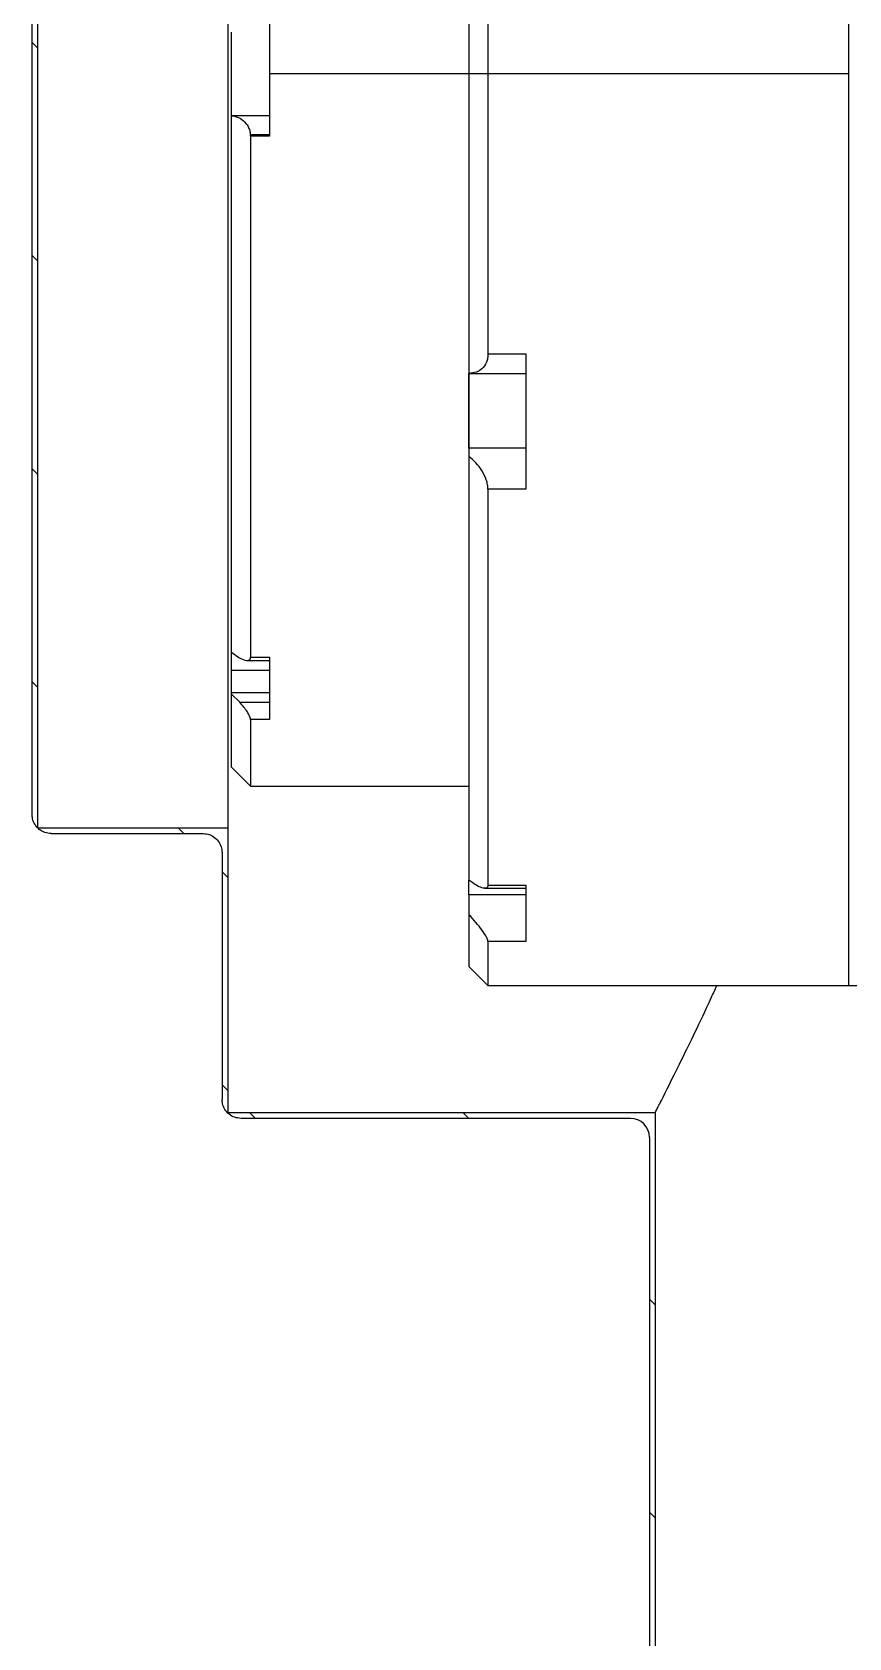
# Model space of a CAD drawing. Header units: millimetres. Extents: x -48 to 1187, y 2 to 839.
# Drawn here: x 631.4 to 648.6, y 713.02 to 746.84 of the extents above; entities that cross this region are included whole.
import ezdxf

# ---------------------------------------------------------------- set-up
doc = ezdxf.new("R2010")
doc.units = ezdxf.units.MM

# ---------------------------------------------------------------- blocks, each defined once
blk = doc.blocks.new('SW_HATCH_0')
at = {"color": 0, "linetype": 'Continuous', "lineweight": 18}
for p, q in [((-20, 226.704), (-19.88, 226.584)), ((-20, 222.214), (-19.88, 222.094)), ((-20, 217.724), (-19.88, 217.604)), ((-20, 213.233), (-19.88, 213.113)), ((-16.926, 210.159), (-16.806, 210.039)), ((-16, 209.233), (-15.88, 209.113)), ((-16, 204.743), (-15.88, 204.623)), ((-15.416, 204.159), (-15.296, 204.039)), ((-10.926, 204.159), (-10.806, 204.039)), ((-7, 200.233), (-6.88, 200.113)), ((-7, 195.743), (-6.88, 195.623))]:
    blk.add_line(p, q, dxfattribs=at)

msp = doc.modelspace()

# ---------------------------------------------------------------- linework, layer by layer
at = {"color": 7, "linetype": 'Continuous', "lineweight": 25}
for p, q in [((631.524446, 730.084627), (631.524446, 761.844627)), ((631.404446, 730.364627), (631.404446, 761.564627)), ((636.404446, 747.279695), (636.404446, 745.964627)), ((636.404446, 745.964627), (636.404446, 744.649558)), ((640.604446, 745.964627), (636.404446, 745.964627)), ((641.004445, 745.964627), (640.604446, 745.964627)), ((648.604446, 745.964627), (641.004445, 745.964627)), ((635.604446, 745.08353), (635.604446, 745.084627)), ((636.404446, 745.084627), (635.604446, 745.084627)), ((636.004446, 744.649558), (636.002947, 744.684627)), ((636.002947, 744.684627), (636.404446, 744.684627)), ((636.404446, 744.649558), (636.004446, 744.649558)), ((641.004445, 740.067403), (641.804446, 740.067403)), ((641.804446, 740.067403), (641.804446, 737.214409)), ((640.604446, 739.65475), (641.804446, 739.65475)), ((641.804446, 738.084607), (640.604446, 738.084607)), ((641.804446, 737.214409), (641.004445, 737.214409)), ((636.004446, 733.6818), (636.404446, 733.6818)), ((636.404446, 733.6818), (636.404446, 732.366731)), ((636.404446, 733.400271), (635.604446, 733.400271)), ((635.604446, 732.929342), (635.604446, 733.400271)), ((635.932327, 733.609342), (636.404446, 733.609342)), ((636.404446, 732.929342), (635.604446, 732.929342)), ((635.604446, 732.903153), (635.604446, 732.929342)), ((635.604446, 732.903153), (635.777756, 732.729342)), ((635.777756, 732.729342), (636.404446, 732.729342)), ((636.404446, 732.366731), (636.004446, 732.366731)), ((635.604446, 731.364627), (636.004446, 730.964627)), ((636.004446, 730.964627), (640.604446, 730.964627)), ((631.524446, 730.084627), (635.524446, 730.084627)), ((631.804446, 729.964627), (635.004446, 729.964627)), ((635.524446, 730.084627), (635.524446, 724.084627)), ((635.404446, 729.564627), (635.404446, 724.364627)), ((641.804446, 728.671681), (640.604446, 728.671681)), ((640.932998, 728.81), (641.804446, 728.81)), ((641.004445, 728.874474), (641.804446, 728.874474)), ((641.804446, 728.874474), (641.804446, 727.692725)), ((641.804446, 727.692725), (641.004445, 727.692725)), ((640.604446, 727.164632), (641.004445, 726.764636)), ((641.004445, 726.764636), (648.604446, 726.764636)), ((648.604446, 726.764627), (654.604446, 726.764627)), ((644.524446, 724.084627), (635.524446, 724.084627)), ((644.004446, 723.964627), (635.804446, 723.964627)), ((644.524446, 724.084627), (644.524446, 696.764627)), ((644.404446, 723.564627), (644.404446, 696.764627))]:
    msp.add_line(p, q, dxfattribs=at)
at = {"color": 7, "linetype": 'Continuous', "lineweight": 25, "flags": 128}
msp.add_lwpolyline([(635.524446, 748.224586), (635.524446, 746.720228), (635.524446, 745.209026), (635.524446, 743.704667), (635.524446, 742.220775), (635.524446, 740.770788), (635.524446, 739.367837), (635.524446, 738.024627), (635.524446, 736.753323), (635.524446, 735.565439), (635.524446, 734.47173), (635.524446, 733.482104), (635.524446, 732.605521), (635.524446, 731.84992), (635.524446, 731.222144), (635.524446, 730.727879), (635.524446, 730.371599), (635.524446, 730.156533), (635.524446, 730.084627)], dxfattribs=at)
at = {"color": 7, "linetype": 'Continuous', "lineweight": 25}
msp.add_arc((644.004446, 723.564627), 0.4, 0, 90, dxfattribs=at)
for points in [[(648.604446, 745.964627), (648.604446, 746.802383), (648.604446, 748.477896), (648.604446, 750.948162), (648.604446, 753.333159), (648.604446, 755.592076), (648.604446, 757.686273), (648.604446, 759.579877), (648.604446, 761.240642), (648.604446, 762.639577), (648.604446, 763.754892), (648.604446, 764.55949), (648.604446, 765.069512), (648.604446, 765.132916), (648.604446, 765.164618)], [(640.604446, 752.274455), (640.604446, 751.246203), (640.604446, 749.189697), (640.604446, 747.03965), (640.604446, 745.964627)], [(641.004445, 751.861852), (641.004445, 750.897127), (641.004445, 748.967677), (641.004445, 746.965644), (641.004445, 745.964627)], [(635.604446, 745.084627), (635.604446, 745.097855), (635.604446, 745.12431), (635.604446, 745.32781), (635.604446, 745.618689), (635.604446, 745.964627), (635.604446, 746.310565), (635.604446, 746.601444), (635.604446, 746.804944), (635.604446, 746.831399), (635.604446, 746.844627)], [(640.604446, 745.964627), (640.604446, 745.310129), (640.604446, 744.001135), (640.604446, 742.071238), (640.604446, 740.207959), (640.604446, 738.443179), (640.604446, 736.807087), (640.604446, 735.327708), (640.604446, 734.030234), (640.604446, 732.937316), (640.604446, 732.065976), (640.604446, 731.437383), (640.604446, 731.038928), (640.604446, 730.989394), (640.604446, 730.964627)], [(640.604446, 745.964627), (640.604446, 744.889603), (640.604446, 742.739556), (640.604446, 740.683051), (640.604446, 739.654798)], [(641.004445, 745.964627), (641.004445, 744.96361), (641.004445, 742.961578), (641.004445, 741.032128), (641.004445, 740.067403)], [(648.604446, 726.764636), (648.604446, 726.796338), (648.604446, 726.859742), (648.604446, 727.369763), (648.604446, 728.174362), (648.604446, 729.289677), (648.604446, 730.688611), (648.604446, 732.349376), (648.604446, 734.242981), (648.604446, 736.337178), (648.604446, 738.596095), (648.604446, 740.981092), (648.604446, 743.451358), (648.604446, 745.126871), (648.604446, 745.964627)], [(635.604446, 733.78425), (635.604446, 734.110714), (635.604446, 734.763642), (635.604446, 735.936795), (635.604446, 737.232557), (635.604446, 738.648443), (635.604446, 740.161431), (635.604446, 741.752607), (635.604446, 743.399298), (635.604446, 744.522119), (635.604446, 745.08353)], [(636.004446, 744.649558), (636.004446, 744.108391), (636.004446, 743.026056), (636.004446, 741.441594), (636.004446, 739.909599), (636.004446, 738.449912), (636.004446, 737.078513), (636.004446, 735.815319), (636.004446, 734.662024), (636.004446, 734.008541), (636.004446, 733.6818)], [(640.604446, 738.084607), (640.604446, 738.081167), (640.604446, 738.074287), (640.604446, 738.036522), (640.604446, 737.981408), (640.604446, 737.929704), (640.604446, 737.903852)], [(640.604446, 737.903852), (640.604446, 736.957262), (640.604446, 735.064082), (640.604446, 732.614728), (640.604446, 730.503144), (640.604446, 729.487986), (640.604446, 728.980407)], [(641.004445, 737.214409), (641.004445, 736.345317), (641.004445, 734.607132), (641.004445, 732.340448), (641.004445, 730.360178), (641.004445, 729.369709), (641.004445, 728.874474)], [(635.604446, 731.364627), (635.604446, 731.383315), (635.604446, 731.420691), (635.604446, 731.727088), (635.604446, 732.197735), (635.604446, 732.668014), (635.604446, 732.903153)], [(636.004446, 732.366731), (636.004446, 732.15213), (636.004446, 731.722927), (636.004446, 731.294389), (636.004446, 731.015602), (636.004446, 730.981619), (636.004446, 730.964627)], [(640.604446, 728.671681), (640.604446, 728.642346), (640.604446, 728.583676), (640.604446, 728.480078), (640.604446, 728.369642), (640.604446, 728.293308), (640.604446, 728.255141)], [(640.604446, 728.255141), (640.604446, 727.938079), (640.604446, 727.303955), (640.604446, 727.211073), (640.604446, 727.164632)], [(641.004445, 727.692725), (641.004445, 727.422742), (641.004445, 726.882776), (641.004445, 726.804016), (641.004445, 726.764636)]]:
    msp.add_open_spline(points, degree=3, dxfattribs=at)
for points, knots in [([(640.604446, 751.845275), (640.604446, 751.310154), (640.604446, 750.107915), (640.604446, 748.122555), (640.604446, 746.683936), (640.604446, 745.964627)], [0, 0, 0, 0, 0.28625913, 0.643129565, 1, 1, 1, 1]), ([(635.604446, 745.08353), (635.647611, 745.076321), (635.733818, 745.061926), (635.855849, 744.986152), (635.942251, 744.882672), (635.98948, 744.774573), (635.998572, 744.713845), (636.002947, 744.684627)], [0, 0, 0, 0, 0.250157855, 0.499595135, 0.749200324, 0.879333267, 1, 1, 1, 1]), ([(641.004445, 740.067403), (641.002667, 740.036651), (640.999032, 739.973769), (640.96337, 739.856441), (640.885518, 739.748454), (640.755586, 739.670596), (640.658104, 739.660407), (640.604446, 739.654798)], [0, 0, 0, 0, 0.114271722, 0.233666491, 0.496281846, 0.722732403, 1, 1, 1, 1]), ([(640.604446, 738.084607), (640.604446, 738.103891), (640.604446, 738.142457), (640.604446, 738.380063), (640.604446, 738.712848), (640.604446, 739.099728), (640.604446, 739.438972), (640.604446, 739.598128), (640.604446, 739.65475)], [0, 0, 0, 0, 0.180107856, 0.360215712, 0.540323568, 0.720431425, 0.900539281, 1, 1, 1, 1]), ([(641.004445, 737.214409), (641.002551, 737.24631), (640.998708, 737.311042), (640.961412, 737.44814), (640.880785, 737.611615), (640.752023, 737.779108), (640.654316, 737.861698), (640.604446, 737.903852)], [0, 0, 0, 0, 0.120975594, 0.245482639, 0.49642843, 0.742977474, 1, 1, 1, 1]), ([(635.604446, 733.78425), (635.649451, 733.749421), (635.739613, 733.679644), (635.846391, 733.625823), (635.919773, 733.607273), (635.965032, 733.610566), (635.997602, 733.632148), (636.002166, 733.665262), (636.004446, 733.6818)], [0, 0, 0, 0, 0.248708023, 0.498254219, 0.6279756, 0.748979706, 0.874635708, 1, 1, 1, 1]), ([(635.604446, 733.400271), (635.604446, 733.469543), (635.604446, 733.591048), (635.604446, 733.726165), (635.604446, 733.78425)], [0, 0, 0, 0, 0.570113696, 1, 1, 1, 1]), ([(636.004446, 732.366731), (636.003475, 732.376686), (636.00151, 732.396829), (635.980905, 732.450762), (635.936244, 732.529164), (635.863697, 732.630168), (635.807138, 732.695436), (635.777756, 732.729342)], [0, 0, 0, 0, 0.123972704, 0.250880538, 0.500949358, 0.74075121, 1, 1, 1, 1]), ([(631.804446, 729.964627), (631.759503, 729.969044), (631.669591, 729.977879), (631.549731, 730.046805), (631.459249, 730.148286), (631.411284, 730.260771), (631.406389, 730.335113), (631.404446, 730.364627)], [0, 0, 0, 0, 0.2145675728, 0.4292612124, 0.643954852, 0.8586484916, 1, 1, 1, 1]), ([(635.004446, 729.964627), (635.049389, 729.96021), (635.139301, 729.951374), (635.259161, 729.882449), (635.349642, 729.780968), (635.397608, 729.668483), (635.402503, 729.594141), (635.404446, 729.564627)], [0, 0, 0, 0, 0.214567573, 0.429261212, 0.643954852, 0.858648492, 1, 1, 1, 1]), ([(641.004445, 728.874474), (641.002667, 728.861064), (640.999031, 728.833642), (640.96337, 728.804535), (640.885518, 728.812926), (640.755586, 728.873698), (640.658104, 728.942523), (640.604446, 728.980407)], [0, 0, 0, 0, 0.114271727, 0.233666498, 0.496281846, 0.722732416, 1, 1, 1, 1]), ([(640.604446, 728.671681), (640.604446, 728.746029), (640.604446, 728.839566), (640.604446, 728.956432), (640.604446, 728.980407)], [0, 0, 0, 0, 0.794850823, 1, 1, 1, 1]), ([(641.004445, 727.692725), (641.002551, 727.705282), (640.998708, 727.730762), (640.961412, 727.808612), (640.880784, 727.930895), (640.752023, 728.093323), (640.654316, 728.200459), (640.604446, 728.255141)], [0, 0, 0, 0, 0.120975594, 0.245482639, 0.49642843, 0.742977474, 1, 1, 1, 1]), ([(644.524446, 724.084627), (644.532914, 724.10128), (644.549933, 724.134749), (644.713521, 724.455182), (645.07371, 725.18358), (645.487034, 726.012574), (645.784708, 726.676387), (645.824282, 726.764636)], [0, 0, 0, 0, 0.175524258, 0.352778272, 0.649181139, 0.953361685, 1, 1, 1, 1]), ([(635.804446, 723.964627), (635.759503, 723.969044), (635.669591, 723.977879), (635.549731, 724.046805), (635.459249, 724.148286), (635.411284, 724.260771), (635.406389, 724.335113), (635.404446, 724.364627)], [0, 0, 0, 0, 0.214567573, 0.429261212, 0.643954852, 0.858648492, 1, 1, 1, 1])]:
    msp.add_open_spline(points, degree=3, knots=knots, dxfattribs=at)

# ---------------------------------------------------------------- block references
at = {"color": 7, "linetype": 'Continuous', "lineweight": 18}
msp.add_blockref('SW_HATCH_0', (651.404446, 519.925139), dxfattribs=at)

doc.saveas('drawing.dxf')
